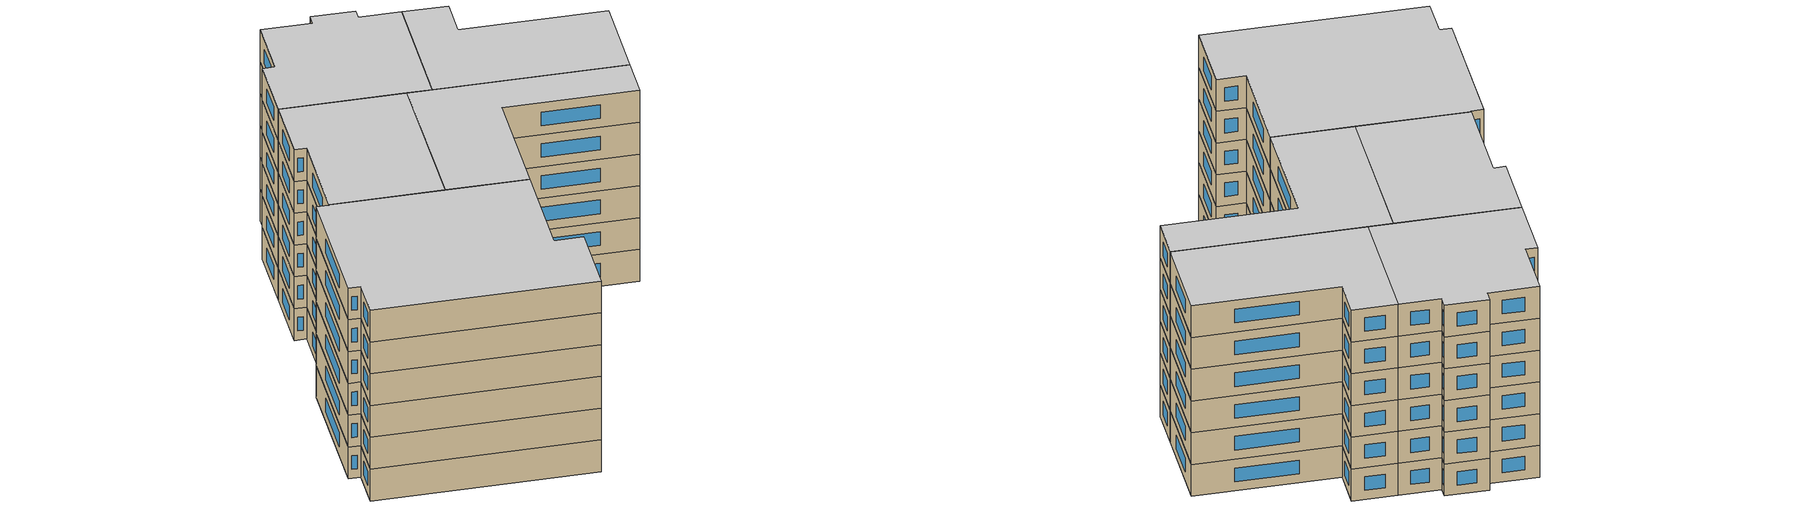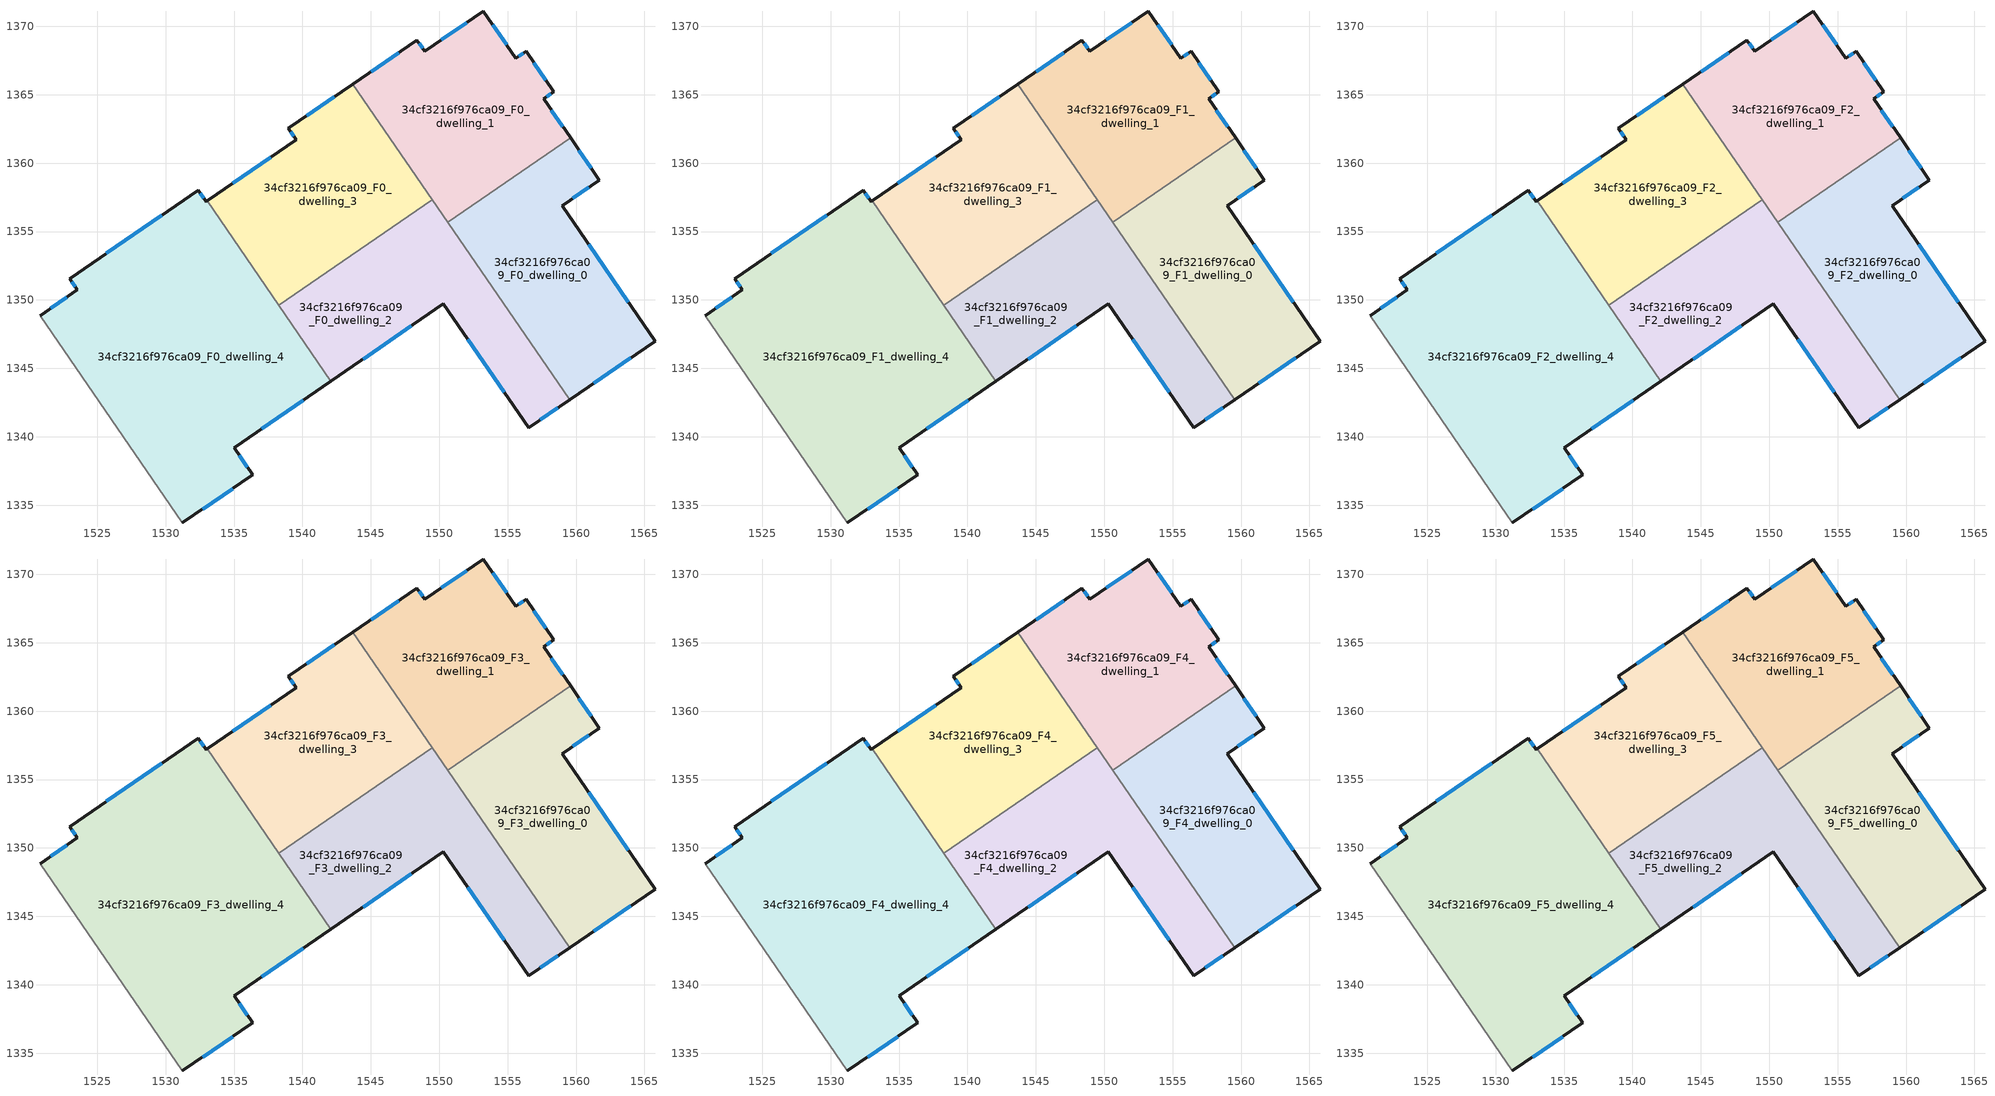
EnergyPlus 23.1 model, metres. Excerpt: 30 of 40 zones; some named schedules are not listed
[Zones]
34cf3216f976ca09_F0_dwelling_0
 floor ground (EU_floor_Construction): 1561.71,1358.76 1558.98,1356.88 1565.77,1346.99 1559.53,1342.7 1550.62,1355.67 1559.6,1361.84 z0
 wall outside (EU_wall_Construction): 1559.53,1342.7 1565.77,1346.99 1558.98,1356.88 1561.71,1358.76 1559.6,1361.84 z0:3
 wall to 34cf3216f976ca09_F0_dwelling_1 (EU_wall_Construction): 1559.6,1361.84 1550.62,1355.67 z0:3
 wall to 34cf3216f976ca09_F0_dwelling_2 (EU_wall_Construction): 1550.62,1355.67 1559.53,1342.7 z0:3
 window (EU_Window_Construction): 1561.31,1343.93 1563.99,1345.77 / 1561.11,1359.64 1560.2,1360.96 / 1559.76,1357.42 1560.93,1358.22 / 1563.83,1349.82 1560.92,1354.06 z0.86:2.14
34cf3216f976ca09_F0_dwelling_1
 floor ground (EU_floor_Construction): 1556.34,1368.17 1558.38,1365.2 1557.64,1364.69 1559.6,1361.84 1550.62,1355.67 1543.68,1365.78 1548.37,1369 1548.94,1368.18 1553.22,1371.12 1555.6,1367.66 z0
 wall outside (EU_wall_Construction): 1559.6,1361.84 1557.64,1364.69 1558.38,1365.2 1556.34,1368.17 1555.6,1367.66 1553.22,1371.12 1548.94,1368.18 1548.37,1369 1543.68,1365.78 z0:3
 wall to 34cf3216f976ca09_F0_dwelling_3 (EU_wall_Construction): 1543.68,1365.78 1549.48,1357.33 z0:3
 wall to 34cf3216f976ca09_F0_dwelling_2 (EU_wall_Construction): 1549.48,1357.33 1550.62,1355.67 z0:3
 window (EU_Window_Construction): 1556.13,1368.02 1555.81,1367.81 / 1557.8,1366.05 1556.93,1367.32 / 1557.85,1364.84 1558.17,1365.06 / 1559.04,1362.66 1558.2,1363.88 / 1547.03,1368.08 1545.02,1366.7 / 1548.78,1368.41 1548.53,1368.77 / 1552,1370.28 1550.16,1369.02 / 1554.92,1368.65 1553.9,1370.13 z0.86:2.14
34cf3216f976ca09_F0_dwelling_2
 floor ground (EU_floor_Construction): 1549.48,1357.33 1559.53,1342.7 1556.54,1340.65 1550.31,1349.71 1542.08,1344.06 1538.26,1349.62 z0
 wall outside (EU_wall_Construction): 1542.08,1344.06 1550.31,1349.71 1556.54,1340.65 1559.53,1342.7 z0:3
 wall to 34cf3216f976ca09_F0_dwelling_3 (EU_wall_Construction): 1549.48,1357.33 1538.26,1349.62 z0:3
 wall to 34cf3216f976ca09_F0_dwelling_4 (EU_wall_Construction): 1538.26,1349.62 1542.08,1344.06 z0:3
 window (EU_Window_Construction): 1544.43,1345.68 1547.96,1348.1 / 1557.39,1341.24 1558.67,1342.12 / 1552.09,1347.12 1554.76,1343.24 z0.86:2.14
34cf3216f976ca09_F0_dwelling_3
 floor ground (EU_floor_Construction): 1543.68,1365.78 1549.48,1357.33 1538.26,1349.62 1533.03,1357.25 1539.54,1361.72 1538.98,1362.55 z0
 wall outside (EU_wall_Construction): 1543.68,1365.78 1538.98,1362.55 1539.54,1361.72 1533.03,1357.25 z0:3
 wall to 34cf3216f976ca09_F0_dwelling_4 (EU_wall_Construction): 1533.03,1357.25 1538.26,1349.62 z0:3
 window (EU_Window_Construction): 1537.68,1360.45 1534.89,1358.53 / 1539.14,1362.31 1539.38,1361.96 / 1542.33,1364.85 1540.32,1363.47 z0.86:2.14
34cf3216f976ca09_F0_dwelling_4
 floor ground (EU_floor_Construction): 1533.03,1357.25 1542.08,1344.06 1535,1339.2 1536.36,1337.22 1531.23,1333.7 1520.82,1348.86 1523.56,1350.74 1522.99,1351.57 1532.39,1358.02 1532.95,1357.2 z0
 wall outside (EU_wall_Construction): 1531.23,1333.7 1536.36,1337.22 1535,1339.2 1542.08,1344.06 / 1533.03,1357.25 1532.95,1357.2 1532.39,1358.02 1522.99,1351.57 1523.56,1350.74 1520.82,1348.86 z0:3
 wall adiabatic (EU_wall_Construction): 1520.82,1348.86 1531.23,1333.7 z0:3
 window (EU_Window_Construction): 1537.02,1340.59 1540.06,1342.67 / 1535.97,1337.78 1535.39,1338.63 / 1532.7,1334.7 1534.89,1336.21 / 1522.77,1350.21 1521.6,1349.4 / 1523.15,1351.33 1523.4,1350.98 / 1529.7,1356.18 1525.68,1353.41 / 1532.79,1357.43 1532.55,1357.78 z0.86:2.14
34cf3216f976ca09_F1_dwelling_0
 floor to 34cf3216f976ca09_F0_dwelling_0 (EU_floor_Construction): 1561.71,1358.76 1558.98,1356.88 1565.77,1346.99 1559.53,1342.7 1550.62,1355.67 1559.6,1361.84 z3
 wall outside (EU_wall_Construction): 1559.53,1342.7 1565.77,1346.99 1558.98,1356.88 1561.71,1358.76 1559.6,1361.84 z3:6
 wall to 34cf3216f976ca09_F1_dwelling_1 (EU_wall_Construction): 1559.6,1361.84 1550.62,1355.67 z3:6
 wall to 34cf3216f976ca09_F1_dwelling_2 (EU_wall_Construction): 1550.62,1355.67 1559.53,1342.7 z3:6
 window (EU_Window_Construction): 1561.31,1343.93 1563.99,1345.77 / 1561.11,1359.64 1560.2,1360.96 / 1559.76,1357.42 1560.93,1358.22 / 1563.83,1349.82 1560.92,1354.06 z3.86:5.14
34cf3216f976ca09_F1_dwelling_1
 floor to 34cf3216f976ca09_F0_dwelling_1 (EU_floor_Construction): 1556.34,1368.17 1558.38,1365.2 1557.64,1364.69 1559.6,1361.84 1550.62,1355.67 1543.68,1365.78 1548.37,1369 1548.94,1368.18 1553.22,1371.12 1555.6,1367.66 z3
 wall outside (EU_wall_Construction): 1559.6,1361.84 1557.64,1364.69 1558.38,1365.2 1556.34,1368.17 1555.6,1367.66 1553.22,1371.12 1548.94,1368.18 1548.37,1369 1543.68,1365.78 z3:6
 wall to 34cf3216f976ca09_F1_dwelling_3 (EU_wall_Construction): 1543.68,1365.78 1549.48,1357.33 z3:6
 wall to 34cf3216f976ca09_F1_dwelling_2 (EU_wall_Construction): 1549.48,1357.33 1550.62,1355.67 z3:6
 window (EU_Window_Construction): 1556.13,1368.02 1555.81,1367.81 / 1557.8,1366.05 1556.93,1367.32 / 1557.85,1364.84 1558.17,1365.06 / 1559.04,1362.66 1558.2,1363.88 / 1547.03,1368.08 1545.02,1366.7 / 1548.78,1368.41 1548.53,1368.77 / 1552,1370.28 1550.16,1369.02 / 1554.92,1368.65 1553.9,1370.13 z3.86:5.14
34cf3216f976ca09_F1_dwelling_2
 floor to 34cf3216f976ca09_F0_dwelling_2 (EU_floor_Construction): 1549.48,1357.33 1559.53,1342.7 1556.54,1340.65 1550.31,1349.71 1542.08,1344.06 1538.26,1349.62 z3
 wall outside (EU_wall_Construction): 1542.08,1344.06 1550.31,1349.71 1556.54,1340.65 1559.53,1342.7 z3:6
 wall to 34cf3216f976ca09_F1_dwelling_3 (EU_wall_Construction): 1549.48,1357.33 1538.26,1349.62 z3:6
 wall to 34cf3216f976ca09_F1_dwelling_4 (EU_wall_Construction): 1538.26,1349.62 1542.08,1344.06 z3:6
 window (EU_Window_Construction): 1544.43,1345.68 1547.96,1348.1 / 1557.39,1341.24 1558.67,1342.12 / 1552.09,1347.12 1554.76,1343.24 z3.86:5.14
34cf3216f976ca09_F1_dwelling_3
 floor to 34cf3216f976ca09_F0_dwelling_3 (EU_floor_Construction): 1543.68,1365.78 1549.48,1357.33 1538.26,1349.62 1533.03,1357.25 1539.54,1361.72 1538.98,1362.55 z3
 wall outside (EU_wall_Construction): 1543.68,1365.78 1538.98,1362.55 1539.54,1361.72 1533.03,1357.25 z3:6
 wall to 34cf3216f976ca09_F1_dwelling_4 (EU_wall_Construction): 1533.03,1357.25 1538.26,1349.62 z3:6
 window (EU_Window_Construction): 1537.68,1360.45 1534.89,1358.53 / 1539.14,1362.31 1539.38,1361.96 / 1542.33,1364.85 1540.32,1363.47 z3.86:5.14
34cf3216f976ca09_F1_dwelling_4
 floor to 34cf3216f976ca09_F0_dwelling_4 (EU_floor_Construction): 1533.03,1357.25 1542.08,1344.06 1535,1339.2 1536.36,1337.22 1531.23,1333.7 1520.82,1348.86 1523.56,1350.74 1522.99,1351.57 1532.39,1358.02 1532.95,1357.2 z3
 wall outside (EU_wall_Construction): 1531.23,1333.7 1536.36,1337.22 1535,1339.2 1542.08,1344.06 / 1533.03,1357.25 1532.95,1357.2 1532.39,1358.02 1522.99,1351.57 1523.56,1350.74 1520.82,1348.86 z3:6
 wall adiabatic (EU_wall_Construction): 1520.82,1348.86 1531.23,1333.7 z3:6
 window (EU_Window_Construction): 1537.02,1340.59 1540.06,1342.67 / 1535.97,1337.78 1535.39,1338.63 / 1532.7,1334.7 1534.89,1336.21 / 1522.77,1350.21 1521.6,1349.4 / 1523.15,1351.33 1523.4,1350.98 / 1529.7,1356.18 1525.68,1353.41 / 1532.79,1357.43 1532.55,1357.78 z3.86:5.14
34cf3216f976ca09_F2_dwelling_0
 floor to 34cf3216f976ca09_F1_dwelling_0 (EU_floor_Construction): 1561.71,1358.76 1558.98,1356.88 1565.77,1346.99 1559.53,1342.7 1550.62,1355.67 1559.6,1361.84 z6
 wall outside (EU_wall_Construction): 1559.53,1342.7 1565.77,1346.99 1558.98,1356.88 1561.71,1358.76 1559.6,1361.84 z6:9
 wall to 34cf3216f976ca09_F2_dwelling_1 (EU_wall_Construction): 1559.6,1361.84 1550.62,1355.67 z6:9
 wall to 34cf3216f976ca09_F2_dwelling_2 (EU_wall_Construction): 1550.62,1355.67 1559.53,1342.7 z6:9
 window (EU_Window_Construction): 1561.31,1343.93 1563.99,1345.77 / 1561.11,1359.64 1560.2,1360.96 / 1559.76,1357.42 1560.93,1358.22 / 1563.83,1349.82 1560.92,1354.06 z6.86:8.14
34cf3216f976ca09_F2_dwelling_1
 floor to 34cf3216f976ca09_F1_dwelling_1 (EU_floor_Construction): 1556.34,1368.17 1558.38,1365.2 1557.64,1364.69 1559.6,1361.84 1550.62,1355.67 1543.68,1365.78 1548.37,1369 1548.94,1368.18 1553.22,1371.12 1555.6,1367.66 z6
 wall outside (EU_wall_Construction): 1559.6,1361.84 1557.64,1364.69 1558.38,1365.2 1556.34,1368.17 1555.6,1367.66 1553.22,1371.12 1548.94,1368.18 1548.37,1369 1543.68,1365.78 z6:9
 wall to 34cf3216f976ca09_F2_dwelling_3 (EU_wall_Construction): 1543.68,1365.78 1549.48,1357.33 z6:9
 wall to 34cf3216f976ca09_F2_dwelling_2 (EU_wall_Construction): 1549.48,1357.33 1550.62,1355.67 z6:9
 window (EU_Window_Construction): 1556.13,1368.02 1555.81,1367.81 / 1557.8,1366.05 1556.93,1367.32 / 1557.85,1364.84 1558.17,1365.06 / 1559.04,1362.66 1558.2,1363.88 / 1547.03,1368.08 1545.02,1366.7 / 1548.78,1368.41 1548.53,1368.77 / 1552,1370.28 1550.16,1369.02 / 1554.92,1368.65 1553.9,1370.13 z6.86:8.14
34cf3216f976ca09_F2_dwelling_2
 floor to 34cf3216f976ca09_F1_dwelling_2 (EU_floor_Construction): 1549.48,1357.33 1559.53,1342.7 1556.54,1340.65 1550.31,1349.71 1542.08,1344.06 1538.26,1349.62 z6
 wall outside (EU_wall_Construction): 1542.08,1344.06 1550.31,1349.71 1556.54,1340.65 1559.53,1342.7 z6:9
 wall to 34cf3216f976ca09_F2_dwelling_3 (EU_wall_Construction): 1549.48,1357.33 1538.26,1349.62 z6:9
 wall to 34cf3216f976ca09_F2_dwelling_4 (EU_wall_Construction): 1538.26,1349.62 1542.08,1344.06 z6:9
 window (EU_Window_Construction): 1544.43,1345.68 1547.96,1348.1 / 1557.39,1341.24 1558.67,1342.12 / 1552.09,1347.12 1554.76,1343.24 z6.86:8.14
34cf3216f976ca09_F2_dwelling_3
 floor to 34cf3216f976ca09_F1_dwelling_3 (EU_floor_Construction): 1543.68,1365.78 1549.48,1357.33 1538.26,1349.62 1533.03,1357.25 1539.54,1361.72 1538.98,1362.55 z6
 wall outside (EU_wall_Construction): 1543.68,1365.78 1538.98,1362.55 1539.54,1361.72 1533.03,1357.25 z6:9
 wall to 34cf3216f976ca09_F2_dwelling_4 (EU_wall_Construction): 1533.03,1357.25 1538.26,1349.62 z6:9
 window (EU_Window_Construction): 1537.68,1360.45 1534.89,1358.53 / 1539.14,1362.31 1539.38,1361.96 / 1542.33,1364.85 1540.32,1363.47 z6.86:8.14
34cf3216f976ca09_F2_dwelling_4
 floor to 34cf3216f976ca09_F1_dwelling_4 (EU_floor_Construction): 1533.03,1357.25 1542.08,1344.06 1535,1339.2 1536.36,1337.22 1531.23,1333.7 1520.82,1348.86 1523.56,1350.74 1522.99,1351.57 1532.39,1358.02 1532.95,1357.2 z6
 wall outside (EU_wall_Construction): 1531.23,1333.7 1536.36,1337.22 1535,1339.2 1542.08,1344.06 / 1533.03,1357.25 1532.95,1357.2 1532.39,1358.02 1522.99,1351.57 1523.56,1350.74 1520.82,1348.86 z6:9
 wall adiabatic (EU_wall_Construction): 1520.82,1348.86 1531.23,1333.7 z6:9
 window (EU_Window_Construction): 1537.02,1340.59 1540.06,1342.67 / 1535.97,1337.78 1535.39,1338.63 / 1532.7,1334.7 1534.89,1336.21 / 1522.77,1350.21 1521.6,1349.4 / 1523.15,1351.33 1523.4,1350.98 / 1529.7,1356.18 1525.68,1353.41 / 1532.79,1357.43 1532.55,1357.78 z6.86:8.14
34cf3216f976ca09_F3_dwelling_0
 floor to 34cf3216f976ca09_F2_dwelling_0 (EU_floor_Construction): 1561.71,1358.76 1558.98,1356.88 1565.77,1346.99 1559.53,1342.7 1550.62,1355.67 1559.6,1361.84 z9
 wall outside (EU_wall_Construction): 1559.53,1342.7 1565.77,1346.99 1558.98,1356.88 1561.71,1358.76 1559.6,1361.84 z9:12
 wall to 34cf3216f976ca09_F3_dwelling_1 (EU_wall_Construction): 1559.6,1361.84 1550.62,1355.67 z9:12
 wall to 34cf3216f976ca09_F3_dwelling_2 (EU_wall_Construction): 1550.62,1355.67 1559.53,1342.7 z9:12
 window (EU_Window_Construction): 1561.31,1343.93 1563.99,1345.77 / 1561.11,1359.64 1560.2,1360.96 / 1559.76,1357.42 1560.93,1358.22 / 1563.83,1349.82 1560.92,1354.06 z9.86:11.14
34cf3216f976ca09_F3_dwelling_1
 floor to 34cf3216f976ca09_F2_dwelling_1 (EU_floor_Construction): 1556.34,1368.17 1558.38,1365.2 1557.64,1364.69 1559.6,1361.84 1550.62,1355.67 1543.68,1365.78 1548.37,1369 1548.94,1368.18 1553.22,1371.12 1555.6,1367.66 z9
 wall outside (EU_wall_Construction): 1559.6,1361.84 1557.64,1364.69 1558.38,1365.2 1556.34,1368.17 1555.6,1367.66 1553.22,1371.12 1548.94,1368.18 1548.37,1369 1543.68,1365.78 z9:12
 wall to 34cf3216f976ca09_F3_dwelling_3 (EU_wall_Construction): 1543.68,1365.78 1549.48,1357.33 z9:12
 wall to 34cf3216f976ca09_F3_dwelling_2 (EU_wall_Construction): 1549.48,1357.33 1550.62,1355.67 z9:12
 window (EU_Window_Construction): 1556.13,1368.02 1555.81,1367.81 / 1557.8,1366.05 1556.93,1367.32 / 1557.85,1364.84 1558.17,1365.06 / 1559.04,1362.66 1558.2,1363.88 / 1547.03,1368.08 1545.02,1366.7 / 1548.78,1368.41 1548.53,1368.77 / 1552,1370.28 1550.16,1369.02 / 1554.92,1368.65 1553.9,1370.13 z9.86:11.14
34cf3216f976ca09_F3_dwelling_2
 floor to 34cf3216f976ca09_F2_dwelling_2 (EU_floor_Construction): 1549.48,1357.33 1559.53,1342.7 1556.54,1340.65 1550.31,1349.71 1542.08,1344.06 1538.26,1349.62 z9
 wall outside (EU_wall_Construction): 1542.08,1344.06 1550.31,1349.71 1556.54,1340.65 1559.53,1342.7 z9:12
 wall to 34cf3216f976ca09_F3_dwelling_3 (EU_wall_Construction): 1549.48,1357.33 1538.26,1349.62 z9:12
 wall to 34cf3216f976ca09_F3_dwelling_4 (EU_wall_Construction): 1538.26,1349.62 1542.08,1344.06 z9:12
 window (EU_Window_Construction): 1544.43,1345.68 1547.96,1348.1 / 1557.39,1341.24 1558.67,1342.12 / 1552.09,1347.12 1554.76,1343.24 z9.86:11.14
34cf3216f976ca09_F3_dwelling_3
 floor to 34cf3216f976ca09_F2_dwelling_3 (EU_floor_Construction): 1543.68,1365.78 1549.48,1357.33 1538.26,1349.62 1533.03,1357.25 1539.54,1361.72 1538.98,1362.55 z9
 wall outside (EU_wall_Construction): 1543.68,1365.78 1538.98,1362.55 1539.54,1361.72 1533.03,1357.25 z9:12
 wall to 34cf3216f976ca09_F3_dwelling_4 (EU_wall_Construction): 1533.03,1357.25 1538.26,1349.62 z9:12
 window (EU_Window_Construction): 1537.68,1360.45 1534.89,1358.53 / 1539.14,1362.31 1539.38,1361.96 / 1542.33,1364.85 1540.32,1363.47 z9.86:11.14
34cf3216f976ca09_F3_dwelling_4
 floor to 34cf3216f976ca09_F2_dwelling_4 (EU_floor_Construction): 1533.03,1357.25 1542.08,1344.06 1535,1339.2 1536.36,1337.22 1531.23,1333.7 1520.82,1348.86 1523.56,1350.74 1522.99,1351.57 1532.39,1358.02 1532.95,1357.2 z9
 wall outside (EU_wall_Construction): 1531.23,1333.7 1536.36,1337.22 1535,1339.2 1542.08,1344.06 / 1533.03,1357.25 1532.95,1357.2 1532.39,1358.02 1522.99,1351.57 1523.56,1350.74 1520.82,1348.86 z9:12
 wall adiabatic (EU_wall_Construction): 1520.82,1348.86 1531.23,1333.7 z9:12
 window (EU_Window_Construction): 1537.02,1340.59 1540.06,1342.67 / 1535.97,1337.78 1535.39,1338.63 / 1532.7,1334.7 1534.89,1336.21 / 1522.77,1350.21 1521.6,1349.4 / 1523.15,1351.33 1523.4,1350.98 / 1529.7,1356.18 1525.68,1353.41 / 1532.79,1357.43 1532.55,1357.78 z9.86:11.14
34cf3216f976ca09_F4_dwelling_0
 floor to 34cf3216f976ca09_F3_dwelling_0 (EU_floor_Construction): 1561.71,1358.76 1558.98,1356.88 1565.77,1346.99 1559.53,1342.7 1550.62,1355.67 1559.6,1361.84 z12
 wall outside (EU_wall_Construction): 1559.53,1342.7 1565.77,1346.99 1558.98,1356.88 1561.71,1358.76 1559.6,1361.84 z12:15
 wall to 34cf3216f976ca09_F4_dwelling_1 (EU_wall_Construction): 1559.6,1361.84 1550.62,1355.67 z12:15
 wall to 34cf3216f976ca09_F4_dwelling_2 (EU_wall_Construction): 1550.62,1355.67 1559.53,1342.7 z12:15
 window (EU_Window_Construction): 1561.31,1343.93 1563.99,1345.77 / 1561.11,1359.64 1560.2,1360.96 / 1559.76,1357.42 1560.93,1358.22 / 1563.83,1349.82 1560.92,1354.06 z12.86:14.14
34cf3216f976ca09_F4_dwelling_1
 floor to 34cf3216f976ca09_F3_dwelling_1 (EU_floor_Construction): 1556.34,1368.17 1558.38,1365.2 1557.64,1364.69 1559.6,1361.84 1550.62,1355.67 1543.68,1365.78 1548.37,1369 1548.94,1368.18 1553.22,1371.12 1555.6,1367.66 z12
 wall outside (EU_wall_Construction): 1559.6,1361.84 1557.64,1364.69 1558.38,1365.2 1556.34,1368.17 1555.6,1367.66 1553.22,1371.12 1548.94,1368.18 1548.37,1369 1543.68,1365.78 z12:15
 wall to 34cf3216f976ca09_F4_dwelling_3 (EU_wall_Construction): 1543.68,1365.78 1549.48,1357.33 z12:15
 wall to 34cf3216f976ca09_F4_dwelling_2 (EU_wall_Construction): 1549.48,1357.33 1550.62,1355.67 z12:15
 window (EU_Window_Construction): 1556.13,1368.02 1555.81,1367.81 / 1557.8,1366.05 1556.93,1367.32 / 1557.85,1364.84 1558.17,1365.06 / 1559.04,1362.66 1558.2,1363.88 / 1547.03,1368.08 1545.02,1366.7 / 1548.78,1368.41 1548.53,1368.77 / 1552,1370.28 1550.16,1369.02 / 1554.92,1368.65 1553.9,1370.13 z12.86:14.14
34cf3216f976ca09_F4_dwelling_2
 floor to 34cf3216f976ca09_F3_dwelling_2 (EU_floor_Construction): 1549.48,1357.33 1559.53,1342.7 1556.54,1340.65 1550.31,1349.71 1542.08,1344.06 1538.26,1349.62 z12
 wall outside (EU_wall_Construction): 1542.08,1344.06 1550.31,1349.71 1556.54,1340.65 1559.53,1342.7 z12:15
 wall to 34cf3216f976ca09_F4_dwelling_3 (EU_wall_Construction): 1549.48,1357.33 1538.26,1349.62 z12:15
 wall to 34cf3216f976ca09_F4_dwelling_4 (EU_wall_Construction): 1538.26,1349.62 1542.08,1344.06 z12:15
 window (EU_Window_Construction): 1544.43,1345.68 1547.96,1348.1 / 1557.39,1341.24 1558.67,1342.12 / 1552.09,1347.12 1554.76,1343.24 z12.86:14.14
34cf3216f976ca09_F4_dwelling_3
 floor to 34cf3216f976ca09_F3_dwelling_3 (EU_floor_Construction): 1543.68,1365.78 1549.48,1357.33 1538.26,1349.62 1533.03,1357.25 1539.54,1361.72 1538.98,1362.55 z12
 wall outside (EU_wall_Construction): 1543.68,1365.78 1538.98,1362.55 1539.54,1361.72 1533.03,1357.25 z12:15
 wall to 34cf3216f976ca09_F4_dwelling_4 (EU_wall_Construction): 1533.03,1357.25 1538.26,1349.62 z12:15
 window (EU_Window_Construction): 1537.68,1360.45 1534.89,1358.53 / 1539.14,1362.31 1539.38,1361.96 / 1542.33,1364.85 1540.32,1363.47 z12.86:14.14
34cf3216f976ca09_F4_dwelling_4
 floor to 34cf3216f976ca09_F3_dwelling_4 (EU_floor_Construction): 1533.03,1357.25 1542.08,1344.06 1535,1339.2 1536.36,1337.22 1531.23,1333.7 1520.82,1348.86 1523.56,1350.74 1522.99,1351.57 1532.39,1358.02 1532.95,1357.2 z12
 wall outside (EU_wall_Construction): 1531.23,1333.7 1536.36,1337.22 1535,1339.2 1542.08,1344.06 / 1533.03,1357.25 1532.95,1357.2 1532.39,1358.02 1522.99,1351.57 1523.56,1350.74 1520.82,1348.86 z12:15
 wall adiabatic (EU_wall_Construction): 1520.82,1348.86 1531.23,1333.7 z12:15
 window (EU_Window_Construction): 1537.02,1340.59 1540.06,1342.67 / 1535.97,1337.78 1535.39,1338.63 / 1532.7,1334.7 1534.89,1336.21 / 1522.77,1350.21 1521.6,1349.4 / 1523.15,1351.33 1523.4,1350.98 / 1529.7,1356.18 1525.68,1353.41 / 1532.79,1357.43 1532.55,1357.78 z12.86:14.14
34cf3216f976ca09_F5_dwelling_0
 floor to 34cf3216f976ca09_F4_dwelling_0 (EU_floor_Construction): 1561.71,1358.76 1558.98,1356.88 1565.77,1346.99 1559.53,1342.7 1550.62,1355.67 1559.6,1361.84 z15
 wall outside (EU_wall_Construction): 1559.53,1342.7 1565.77,1346.99 1558.98,1356.88 1561.71,1358.76 1559.6,1361.84 z15:18
 wall to 34cf3216f976ca09_F5_dwelling_1 (EU_wall_Construction): 1559.6,1361.84 1550.62,1355.67 z15:18
 wall to 34cf3216f976ca09_F5_dwelling_2 (EU_wall_Construction): 1550.62,1355.67 1559.53,1342.7 z15:18
 window (EU_Window_Construction): 1561.31,1343.93 1563.99,1345.77 / 1561.11,1359.64 1560.2,1360.96 / 1559.76,1357.42 1560.93,1358.22 / 1563.83,1349.82 1560.92,1354.06 z15.86:17.14
 ceiling to 34cf3216f976ca09_F6_dwelling_0 (EU_floor_Construction): 1565.77,1346.99 1558.98,1356.88 1561.71,1358.76 1559.6,1361.84 1550.62,1355.67 1559.53,1342.7 z18
34cf3216f976ca09_F5_dwelling_1
 floor to 34cf3216f976ca09_F4_dwelling_1 (EU_floor_Construction): 1556.34,1368.17 1558.38,1365.2 1557.64,1364.69 1559.6,1361.84 1550.62,1355.67 1543.68,1365.78 1548.37,1369 1548.94,1368.18 1553.22,1371.12 1555.6,1367.66 z15
 wall outside (EU_wall_Construction): 1559.6,1361.84 1557.64,1364.69 1558.38,1365.2 1556.34,1368.17 1555.6,1367.66 1553.22,1371.12 1548.94,1368.18 1548.37,1369 1543.68,1365.78 z15:18
 wall to 34cf3216f976ca09_F5_dwelling_3 (EU_wall_Construction): 1543.68,1365.78 1549.48,1357.33 z15:18
 wall to 34cf3216f976ca09_F5_dwelling_2 (EU_wall_Construction): 1549.48,1357.33 1550.62,1355.67 z15:18
 window (EU_Window_Construction): 1556.13,1368.02 1555.81,1367.81 / 1557.8,1366.05 1556.93,1367.32 / 1557.85,1364.84 1558.17,1365.06 / 1559.04,1362.66 1558.2,1363.88 / 1547.03,1368.08 1545.02,1366.7 / 1548.78,1368.41 1548.53,1368.77 / 1552,1370.28 1550.16,1369.02 / 1554.92,1368.65 1553.9,1370.13 z15.86:17.14
 ceiling to 34cf3216f976ca09_F6_dwelling_1 (EU_floor_Construction): 1559.6,1361.84 1557.64,1364.69 1558.38,1365.2 1556.34,1368.17 1555.6,1367.66 1553.22,1371.12 1548.94,1368.18 1548.37,1369 1543.68,1365.78 1550.62,1355.67 z18
34cf3216f976ca09_F5_dwelling_2
 floor to 34cf3216f976ca09_F4_dwelling_2 (EU_floor_Construction): 1549.48,1357.33 1559.53,1342.7 1556.54,1340.65 1550.31,1349.71 1542.08,1344.06 1538.26,1349.62 z15
 wall outside (EU_wall_Construction): 1542.08,1344.06 1550.31,1349.71 1556.54,1340.65 1559.53,1342.7 z15:18
 wall to 34cf3216f976ca09_F5_dwelling_3 (EU_wall_Construction): 1549.48,1357.33 1538.26,1349.62 z15:18
 wall to 34cf3216f976ca09_F5_dwelling_4 (EU_wall_Construction): 1538.26,1349.62 1542.08,1344.06 z15:18
 window (EU_Window_Construction): 1544.43,1345.68 1547.96,1348.1 / 1557.39,1341.24 1558.67,1342.12 / 1552.09,1347.12 1554.76,1343.24 z15.86:17.14
 ceiling to 34cf3216f976ca09_F6_dwelling_2 (EU_floor_Construction): 1559.53,1342.7 1549.48,1357.33 1538.26,1349.62 1542.08,1344.06 1550.31,1349.71 1556.54,1340.65 z18
34cf3216f976ca09_F5_dwelling_3
 floor to 34cf3216f976ca09_F4_dwelling_3 (EU_floor_Construction): 1543.68,1365.78 1549.48,1357.33 1538.26,1349.62 1533.03,1357.25 1539.54,1361.72 1538.98,1362.55 z15
 wall outside (EU_wall_Construction): 1543.68,1365.78 1538.98,1362.55 1539.54,1361.72 1533.03,1357.25 z15:18
 wall to 34cf3216f976ca09_F5_dwelling_4 (EU_wall_Construction): 1533.03,1357.25 1538.26,1349.62 z15:18
 window (EU_Window_Construction): 1537.68,1360.45 1534.89,1358.53 / 1539.14,1362.31 1539.38,1361.96 / 1542.33,1364.85 1540.32,1363.47 z15.86:17.14
 ceiling to 34cf3216f976ca09_F6_dwelling_3 (EU_floor_Construction): 1549.48,1357.33 1543.68,1365.78 1538.98,1362.55 1539.54,1361.72 1533.03,1357.25 1538.26,1349.62 z18
34cf3216f976ca09_F5_dwelling_4
 floor to 34cf3216f976ca09_F4_dwelling_4 (EU_floor_Construction): 1533.03,1357.25 1542.08,1344.06 1535,1339.2 1536.36,1337.22 1531.23,1333.7 1520.82,1348.86 1523.56,1350.74 1522.99,1351.57 1532.39,1358.02 1532.95,1357.2 z15
 wall outside (EU_wall_Construction): 1531.23,1333.7 1536.36,1337.22 1535,1339.2 1542.08,1344.06 / 1533.03,1357.25 1532.95,1357.2 1532.39,1358.02 1522.99,1351.57 1523.56,1350.74 1520.82,1348.86 z15:18
 wall adiabatic (EU_wall_Construction): 1520.82,1348.86 1531.23,1333.7 z15:18
 window (EU_Window_Construction): 1537.02,1340.59 1540.06,1342.67 / 1535.97,1337.78 1535.39,1338.63 / 1532.7,1334.7 1534.89,1336.21 / 1522.77,1350.21 1521.6,1349.4 / 1523.15,1351.33 1523.4,1350.98 / 1529.7,1356.18 1525.68,1353.41 / 1532.79,1357.43 1532.55,1357.78 z15.86:17.14
 ceiling to 34cf3216f976ca09_F6_dwelling_4 (EU_floor_Construction): 1536.36,1337.22 1535,1339.2 1542.08,1344.06 1533.03,1357.25 1532.95,1357.2 1532.39,1358.02 1522.99,1351.57 1523.56,1350.74 1520.82,1348.86 1531.23,1333.7 z18
[Building]
EU S2 Campaign: North Axis=0; Terrain=City; Solar Distribution=FullExterior
[Site:Location]
Helsinki-Vantaa.AP: Latitude=60.317; Longitude=24.963; Time Zone=2; Elevation=54.6
[SizingPeriod:WeatherFileDays]
AnnualSizingPeriod: Begin Month=1; Begin Day of Month=1; End Month=12; End Day of Month=31; Day of Week for Start Day=Monday; Use Weather File Daylight Saving Period=No; Use Weather File Rain and Snow Indicators=No
[MATERIAL]
EU_InternalMass_Material: Roughness=MediumRough; Thickness=0.1; Conductivity=1; Density=1800; Specific Heat=900; Thermal Absorptance=0.9; Solar Absorptance=0.7; Visible Absorptance=0.7
[MATERIAL:NOMASS] Roughness=MediumRough; Thermal Absorptance=0.9; Solar Absorptance=0.7; Visible Absorptance=0.7
Name | Thermal Resistance
EU_wall_NoMass | 2.6932
EU_floor_NoMass | 2.22482
[WINDOWMATERIAL:SIMPLEGLAZINGSYSTEM]
EU_Window_SimpleGlazing: UFactor=2.14966; Solar Heat Gain Coefficient=0.7; Visible Transmittance=0.7
[CONSTRUCTION]
EU_wall_Construction: EU_wall_NoMass
EU_floor_Construction: EU_floor_NoMass
EU_Window_Construction: EU_Window_SimpleGlazing
EU_InternalMass_Construction: EU_InternalMass_Material
[ZONE] Type=1; Multiplier=1; Ceiling Height=autocalculate; Floor Area=autocalculate; Part of Total Floor Area=Yes
Name | Volume
34cf3216f976ca09_F0_dwelling_0; 34cf3216f976ca09_F1_dwelling_0; 34cf3216f976ca09_F2_dwelling_0; 34cf3216f976ca09_F3_dwelling_0; 34cf3216f976ca09_F4_dwelling_0; 34cf3216f976ca09_F5_dwelling_0 | 394.859
34cf3216f976ca09_F0_dwelling_1; 34cf3216f976ca09_F1_dwelling_1; 34cf3216f976ca09_F2_dwelling_1; 34cf3216f976ca09_F3_dwelling_1; 34cf3216f976ca09_F4_dwelling_1; 34cf3216f976ca09_F5_dwelling_1 | 394.824
34cf3216f976ca09_F0_dwelling_2; 34cf3216f976ca09_F1_dwelling_2; 34cf3216f976ca09_F2_dwelling_2; 34cf3216f976ca09_F3_dwelling_2; 34cf3216f976ca09_F4_dwelling_2; 34cf3216f976ca09_F5_dwelling_2 | 394.831
34cf3216f976ca09_F0_dwelling_3; 34cf3216f976ca09_F1_dwelling_3; 34cf3216f976ca09_F2_dwelling_3; 34cf3216f976ca09_F3_dwelling_3; 34cf3216f976ca09_F4_dwelling_3; 34cf3216f976ca09_F5_dwelling_3 | 394.832
34cf3216f976ca09_F0_dwelling_4; 34cf3216f976ca09_F1_dwelling_4; 34cf3216f976ca09_F2_dwelling_4; 34cf3216f976ca09_F3_dwelling_4; 34cf3216f976ca09_F4_dwelling_4; 34cf3216f976ca09_F5_dwelling_4 | 789.717
[INTERNALMASS] Construction=EU_InternalMass_Construction
Name | Zone or ZoneList | Surface Area
34cf3216f976ca09_F0_dwelling_0_EU_InternalMass | 34cf3216f976ca09_F0_dwelling_0 | 131.619
34cf3216f976ca09_F0_dwelling_1_EU_InternalMass | 34cf3216f976ca09_F0_dwelling_1 | 131.608
34cf3216f976ca09_F0_dwelling_2_EU_InternalMass | 34cf3216f976ca09_F0_dwelling_2 | 131.61
34cf3216f976ca09_F0_dwelling_3_EU_InternalMass | 34cf3216f976ca09_F0_dwelling_3 | 131.611
34cf3216f976ca09_F0_dwelling_4_EU_InternalMass | 34cf3216f976ca09_F0_dwelling_4 | 263.24
34cf3216f976ca09_F1_dwelling_0_EU_InternalMass | 34cf3216f976ca09_F1_dwelling_0 | 131.619
34cf3216f976ca09_F1_dwelling_1_EU_InternalMass | 34cf3216f976ca09_F1_dwelling_1 | 131.608
34cf3216f976ca09_F1_dwelling_2_EU_InternalMass | 34cf3216f976ca09_F1_dwelling_2 | 131.61
34cf3216f976ca09_F1_dwelling_3_EU_InternalMass | 34cf3216f976ca09_F1_dwelling_3 | 131.611
34cf3216f976ca09_F1_dwelling_4_EU_InternalMass | 34cf3216f976ca09_F1_dwelling_4 | 263.24
34cf3216f976ca09_F2_dwelling_0_EU_InternalMass | 34cf3216f976ca09_F2_dwelling_0 | 131.619
34cf3216f976ca09_F2_dwelling_1_EU_InternalMass | 34cf3216f976ca09_F2_dwelling_1 | 131.608
34cf3216f976ca09_F2_dwelling_2_EU_InternalMass | 34cf3216f976ca09_F2_dwelling_2 | 131.61
34cf3216f976ca09_F2_dwelling_3_EU_InternalMass | 34cf3216f976ca09_F2_dwelling_3 | 131.611
34cf3216f976ca09_F2_dwelling_4_EU_InternalMass | 34cf3216f976ca09_F2_dwelling_4 | 263.24
34cf3216f976ca09_F3_dwelling_0_EU_InternalMass | 34cf3216f976ca09_F3_dwelling_0 | 131.619
34cf3216f976ca09_F3_dwelling_1_EU_InternalMass | 34cf3216f976ca09_F3_dwelling_1 | 131.608
34cf3216f976ca09_F3_dwelling_2_EU_InternalMass | 34cf3216f976ca09_F3_dwelling_2 | 131.61
34cf3216f976ca09_F3_dwelling_3_EU_InternalMass | 34cf3216f976ca09_F3_dwelling_3 | 131.611
34cf3216f976ca09_F3_dwelling_4_EU_InternalMass | 34cf3216f976ca09_F3_dwelling_4 | 263.24
34cf3216f976ca09_F4_dwelling_0_EU_InternalMass | 34cf3216f976ca09_F4_dwelling_0 | 131.619
34cf3216f976ca09_F4_dwelling_1_EU_InternalMass | 34cf3216f976ca09_F4_dwelling_1 | 131.608
34cf3216f976ca09_F4_dwelling_2_EU_InternalMass | 34cf3216f976ca09_F4_dwelling_2 | 131.61
34cf3216f976ca09_F4_dwelling_3_EU_InternalMass | 34cf3216f976ca09_F4_dwelling_3 | 131.611
34cf3216f976ca09_F4_dwelling_4_EU_InternalMass | 34cf3216f976ca09_F4_dwelling_4 | 263.24
34cf3216f976ca09_F5_dwelling_0_EU_InternalMass | 34cf3216f976ca09_F5_dwelling_0 | 131.619
34cf3216f976ca09_F5_dwelling_1_EU_InternalMass | 34cf3216f976ca09_F5_dwelling_1 | 131.608
34cf3216f976ca09_F5_dwelling_2_EU_InternalMass | 34cf3216f976ca09_F5_dwelling_2 | 131.61
34cf3216f976ca09_F5_dwelling_3_EU_InternalMass | 34cf3216f976ca09_F5_dwelling_3 | 131.611
34cf3216f976ca09_F5_dwelling_4_EU_InternalMass | 34cf3216f976ca09_F5_dwelling_4 | 263.24
[OTHEREQUIPMENT] Fuel Type=Electricity; Design Level Calculation Method=Watts/Area; Power per Zone Floor Area=1; Fraction Latent=0; Fraction Radiant=0; Fraction Lost=0; Carbon Dioxide Generation Rate=0; EndUse Subcategory=EU_Step8_InternalGains
Name | Zone or ZoneList or Space or SpaceList | Schedule
EU_Step8_InternalGain_34cf3216f976ca09_F0_dwelling_0_f000 | 34cf3216f976ca09_F0_dwelling_0 | EU_Step8_GainSchedule_34cf3216f976ca09_F0_dwelling_0_f000
EU_Step8_InternalGain_34cf3216f976ca09_F0_dwelling_1_f000 | 34cf3216f976ca09_F0_dwelling_1 | EU_Step8_GainSchedule_34cf3216f976ca09_F0_dwelling_1_f000
EU_Step8_InternalGain_34cf3216f976ca09_F0_dwelling_2_f000 | 34cf3216f976ca09_F0_dwelling_2 | EU_Step8_GainSchedule_34cf3216f976ca09_F0_dwelling_2_f000
EU_Step8_InternalGain_34cf3216f976ca09_F0_dwelling_3_f000 | 34cf3216f976ca09_F0_dwelling_3 | EU_Step8_GainSchedule_34cf3216f976ca09_F0_dwelling_3_f000
EU_Step8_InternalGain_34cf3216f976ca09_F0_dwelling_4_f000 | 34cf3216f976ca09_F0_dwelling_4 | EU_Step8_GainSchedule_34cf3216f976ca09_F0_dwelling_4_f000
EU_Step8_InternalGain_34cf3216f976ca09_F1_dwelling_0_f000 | 34cf3216f976ca09_F1_dwelling_0 | EU_Step8_GainSchedule_34cf3216f976ca09_F1_dwelling_0_f000
EU_Step8_InternalGain_34cf3216f976ca09_F1_dwelling_1_f000 | 34cf3216f976ca09_F1_dwelling_1 | EU_Step8_GainSchedule_34cf3216f976ca09_F1_dwelling_1_f000
EU_Step8_InternalGain_34cf3216f976ca09_F1_dwelling_2_f000 | 34cf3216f976ca09_F1_dwelling_2 | EU_Step8_GainSchedule_34cf3216f976ca09_F1_dwelling_2_f000
EU_Step8_InternalGain_34cf3216f976ca09_F1_dwelling_3_f000 | 34cf3216f976ca09_F1_dwelling_3 | EU_Step8_GainSchedule_34cf3216f976ca09_F1_dwelling_3_f000
EU_Step8_InternalGain_34cf3216f976ca09_F1_dwelling_4_f000 | 34cf3216f976ca09_F1_dwelling_4 | EU_Step8_GainSchedule_34cf3216f976ca09_F1_dwelling_4_f000
EU_Step8_InternalGain_34cf3216f976ca09_F2_dwelling_0_f000 | 34cf3216f976ca09_F2_dwelling_0 | EU_Step8_GainSchedule_34cf3216f976ca09_F2_dwelling_0_f000
EU_Step8_InternalGain_34cf3216f976ca09_F2_dwelling_1_f000 | 34cf3216f976ca09_F2_dwelling_1 | EU_Step8_GainSchedule_34cf3216f976ca09_F2_dwelling_1_f000
EU_Step8_InternalGain_34cf3216f976ca09_F2_dwelling_2_f000 | 34cf3216f976ca09_F2_dwelling_2 | EU_Step8_GainSchedule_34cf3216f976ca09_F2_dwelling_2_f000
EU_Step8_InternalGain_34cf3216f976ca09_F2_dwelling_3_f000 | 34cf3216f976ca09_F2_dwelling_3 | EU_Step8_GainSchedule_34cf3216f976ca09_F2_dwelling_3_f000
EU_Step8_InternalGain_34cf3216f976ca09_F2_dwelling_4_f000 | 34cf3216f976ca09_F2_dwelling_4 | EU_Step8_GainSchedule_34cf3216f976ca09_F2_dwelling_4_f000
EU_Step8_InternalGain_34cf3216f976ca09_F3_dwelling_0_f000 | 34cf3216f976ca09_F3_dwelling_0 | EU_Step8_GainSchedule_34cf3216f976ca09_F3_dwelling_0_f000
EU_Step8_InternalGain_34cf3216f976ca09_F3_dwelling_1_f000 | 34cf3216f976ca09_F3_dwelling_1 | EU_Step8_GainSchedule_34cf3216f976ca09_F3_dwelling_1_f000
EU_Step8_InternalGain_34cf3216f976ca09_F3_dwelling_2_f000 | 34cf3216f976ca09_F3_dwelling_2 | EU_Step8_GainSchedule_34cf3216f976ca09_F3_dwelling_2_f000
EU_Step8_InternalGain_34cf3216f976ca09_F3_dwelling_3_f000 | 34cf3216f976ca09_F3_dwelling_3 | EU_Step8_GainSchedule_34cf3216f976ca09_F3_dwelling_3_f000
EU_Step8_InternalGain_34cf3216f976ca09_F3_dwelling_4_f000 | 34cf3216f976ca09_F3_dwelling_4 | EU_Step8_GainSchedule_34cf3216f976ca09_F3_dwelling_4_f000
EU_Step8_InternalGain_34cf3216f976ca09_F4_dwelling_0_f000 | 34cf3216f976ca09_F4_dwelling_0 | EU_Step8_GainSchedule_34cf3216f976ca09_F4_dwelling_0_f000
EU_Step8_InternalGain_34cf3216f976ca09_F4_dwelling_1_f000 | 34cf3216f976ca09_F4_dwelling_1 | EU_Step8_GainSchedule_34cf3216f976ca09_F4_dwelling_1_f000
EU_Step8_InternalGain_34cf3216f976ca09_F4_dwelling_2_f000 | 34cf3216f976ca09_F4_dwelling_2 | EU_Step8_GainSchedule_34cf3216f976ca09_F4_dwelling_2_f000
EU_Step8_InternalGain_34cf3216f976ca09_F4_dwelling_3_f000 | 34cf3216f976ca09_F4_dwelling_3 | EU_Step8_GainSchedule_34cf3216f976ca09_F4_dwelling_3_f000
EU_Step8_InternalGain_34cf3216f976ca09_F4_dwelling_4_f000 | 34cf3216f976ca09_F4_dwelling_4 | EU_Step8_GainSchedule_34cf3216f976ca09_F4_dwelling_4_f000
EU_Step8_InternalGain_34cf3216f976ca09_F5_dwelling_0_f000 | 34cf3216f976ca09_F5_dwelling_0 | EU_Step8_GainSchedule_34cf3216f976ca09_F5_dwelling_0_f000
EU_Step8_InternalGain_34cf3216f976ca09_F5_dwelling_1_f000 | 34cf3216f976ca09_F5_dwelling_1 | EU_Step8_GainSchedule_34cf3216f976ca09_F5_dwelling_1_f000
EU_Step8_InternalGain_34cf3216f976ca09_F5_dwelling_2_f000 | 34cf3216f976ca09_F5_dwelling_2 | EU_Step8_GainSchedule_34cf3216f976ca09_F5_dwelling_2_f000
EU_Step8_InternalGain_34cf3216f976ca09_F5_dwelling_3_f000 | 34cf3216f976ca09_F5_dwelling_3 | EU_Step8_GainSchedule_34cf3216f976ca09_F5_dwelling_3_f000
EU_Step8_InternalGain_34cf3216f976ca09_F5_dwelling_4_f000 | 34cf3216f976ca09_F5_dwelling_4 | EU_Step8_GainSchedule_34cf3216f976ca09_F5_dwelling_4_f000
[ZONEVENTILATION:DESIGNFLOWRATE] Schedule=EU_AlwaysOn; Design Flow Rate Calculation Method=AirChanges/Hour; Air Changes per Hour=0.586271; Ventilation Type=Natural; Fan Pressure Rise=0; Fan Total Efficiency=1; Constant Term Coefficient=1; Temperature Term Coefficient=0; Velocity Term Coefficient=0; Velocity Squared Term Coefficient=0; Minimum Indoor Temperature=-100; Maximum Indoor Temperature=100; Delta Temperature=-100; Minimum Outdoor Temperature=-100; Maximum Outdoor Temperature=100; Maximum Wind Speed=40
Name | Zone or ZoneList or Space or SpaceList
EU_ConstantAir_34cf3216f976ca09_F0_dwelling_0 | 34cf3216f976ca09_F0_dwelling_0
EU_ConstantAir_34cf3216f976ca09_F0_dwelling_1 | 34cf3216f976ca09_F0_dwelling_1
EU_ConstantAir_34cf3216f976ca09_F0_dwelling_2 | 34cf3216f976ca09_F0_dwelling_2
EU_ConstantAir_34cf3216f976ca09_F0_dwelling_3 | 34cf3216f976ca09_F0_dwelling_3
EU_ConstantAir_34cf3216f976ca09_F0_dwelling_4 | 34cf3216f976ca09_F0_dwelling_4
EU_ConstantAir_34cf3216f976ca09_F1_dwelling_0 | 34cf3216f976ca09_F1_dwelling_0
EU_ConstantAir_34cf3216f976ca09_F1_dwelling_1 | 34cf3216f976ca09_F1_dwelling_1
EU_ConstantAir_34cf3216f976ca09_F1_dwelling_2 | 34cf3216f976ca09_F1_dwelling_2
EU_ConstantAir_34cf3216f976ca09_F1_dwelling_3 | 34cf3216f976ca09_F1_dwelling_3
EU_ConstantAir_34cf3216f976ca09_F1_dwelling_4 | 34cf3216f976ca09_F1_dwelling_4
EU_ConstantAir_34cf3216f976ca09_F2_dwelling_0 | 34cf3216f976ca09_F2_dwelling_0
EU_ConstantAir_34cf3216f976ca09_F2_dwelling_1 | 34cf3216f976ca09_F2_dwelling_1
EU_ConstantAir_34cf3216f976ca09_F2_dwelling_2 | 34cf3216f976ca09_F2_dwelling_2
EU_ConstantAir_34cf3216f976ca09_F2_dwelling_3 | 34cf3216f976ca09_F2_dwelling_3
EU_ConstantAir_34cf3216f976ca09_F2_dwelling_4 | 34cf3216f976ca09_F2_dwelling_4
EU_ConstantAir_34cf3216f976ca09_F3_dwelling_0 | 34cf3216f976ca09_F3_dwelling_0
EU_ConstantAir_34cf3216f976ca09_F3_dwelling_1 | 34cf3216f976ca09_F3_dwelling_1
EU_ConstantAir_34cf3216f976ca09_F3_dwelling_2 | 34cf3216f976ca09_F3_dwelling_2
EU_ConstantAir_34cf3216f976ca09_F3_dwelling_3 | 34cf3216f976ca09_F3_dwelling_3
EU_ConstantAir_34cf3216f976ca09_F3_dwelling_4 | 34cf3216f976ca09_F3_dwelling_4
EU_ConstantAir_34cf3216f976ca09_F4_dwelling_0 | 34cf3216f976ca09_F4_dwelling_0
EU_ConstantAir_34cf3216f976ca09_F4_dwelling_1 | 34cf3216f976ca09_F4_dwelling_1
EU_ConstantAir_34cf3216f976ca09_F4_dwelling_2 | 34cf3216f976ca09_F4_dwelling_2
EU_ConstantAir_34cf3216f976ca09_F4_dwelling_3 | 34cf3216f976ca09_F4_dwelling_3
EU_ConstantAir_34cf3216f976ca09_F4_dwelling_4 | 34cf3216f976ca09_F4_dwelling_4
EU_ConstantAir_34cf3216f976ca09_F5_dwelling_0 | 34cf3216f976ca09_F5_dwelling_0
EU_ConstantAir_34cf3216f976ca09_F5_dwelling_1 | 34cf3216f976ca09_F5_dwelling_1
EU_ConstantAir_34cf3216f976ca09_F5_dwelling_2 | 34cf3216f976ca09_F5_dwelling_2
EU_ConstantAir_34cf3216f976ca09_F5_dwelling_3 | 34cf3216f976ca09_F5_dwelling_3
EU_ConstantAir_34cf3216f976ca09_F5_dwelling_4 | 34cf3216f976ca09_F5_dwelling_4
[HVACTEMPLATE:ZONE:IDEALLOADSAIRSYSTEM] System Availability Schedule=EU_AlwaysOn; Maximum Heating Supply Air Temperature=50; Minimum Cooling Supply Air Temperature=13; Maximum Heating Supply Air Humidity Ratio=0.0156; Minimum Cooling Supply Air Humidity Ratio=0.0077; Heating Limit=NoLimit; Cooling Limit=NoLimit; Heating Availability Schedule=EU_AlwaysOn; Cooling Availability Schedule=EU_CoolingOff; Dehumidification Control Type=ConstantSensibleHeatRatio; Cooling Sensible Heat Ratio=0.7; Dehumidification Setpoint=60; Humidification Control Type=None; Humidification Setpoint=30; Outdoor Air Method=None; Outdoor Air Flow Rate per Person=0.00944; Outdoor Air Flow Rate per Zone Floor Area=0; Outdoor Air Flow Rate per Zone=0; Demand Controlled Ventilation Type=None; Outdoor Air Economizer Type=NoEconomizer; Heat Recovery Type=None; Sensible Heat Recovery Effectiveness=0.7; Latent Heat Recovery Effectiveness=0.65
Name | Template Thermostat
34cf3216f976ca09_F0_dwelling_0 | EU_HeatOnly_34cf3216f976ca09_F0_dwelling_0
34cf3216f976ca09_F0_dwelling_1 | EU_HeatOnly_34cf3216f976ca09_F0_dwelling_1
34cf3216f976ca09_F0_dwelling_2 | EU_HeatOnly_34cf3216f976ca09_F0_dwelling_2
34cf3216f976ca09_F0_dwelling_3 | EU_HeatOnly_34cf3216f976ca09_F0_dwelling_3
34cf3216f976ca09_F0_dwelling_4 | EU_HeatOnly_34cf3216f976ca09_F0_dwelling_4
34cf3216f976ca09_F1_dwelling_0 | EU_HeatOnly_34cf3216f976ca09_F1_dwelling_0
34cf3216f976ca09_F1_dwelling_1 | EU_HeatOnly_34cf3216f976ca09_F1_dwelling_1
34cf3216f976ca09_F1_dwelling_2 | EU_HeatOnly_34cf3216f976ca09_F1_dwelling_2
34cf3216f976ca09_F1_dwelling_3 | EU_HeatOnly_34cf3216f976ca09_F1_dwelling_3
34cf3216f976ca09_F1_dwelling_4 | EU_HeatOnly_34cf3216f976ca09_F1_dwelling_4
34cf3216f976ca09_F2_dwelling_0 | EU_HeatOnly_34cf3216f976ca09_F2_dwelling_0
34cf3216f976ca09_F2_dwelling_1 | EU_HeatOnly_34cf3216f976ca09_F2_dwelling_1
34cf3216f976ca09_F2_dwelling_2 | EU_HeatOnly_34cf3216f976ca09_F2_dwelling_2
34cf3216f976ca09_F2_dwelling_3 | EU_HeatOnly_34cf3216f976ca09_F2_dwelling_3
34cf3216f976ca09_F2_dwelling_4 | EU_HeatOnly_34cf3216f976ca09_F2_dwelling_4
34cf3216f976ca09_F3_dwelling_0 | EU_HeatOnly_34cf3216f976ca09_F3_dwelling_0
34cf3216f976ca09_F3_dwelling_1 | EU_HeatOnly_34cf3216f976ca09_F3_dwelling_1
34cf3216f976ca09_F3_dwelling_2 | EU_HeatOnly_34cf3216f976ca09_F3_dwelling_2
34cf3216f976ca09_F3_dwelling_3 | EU_HeatOnly_34cf3216f976ca09_F3_dwelling_3
34cf3216f976ca09_F3_dwelling_4 | EU_HeatOnly_34cf3216f976ca09_F3_dwelling_4
34cf3216f976ca09_F4_dwelling_0 | EU_HeatOnly_34cf3216f976ca09_F4_dwelling_0
34cf3216f976ca09_F4_dwelling_1 | EU_HeatOnly_34cf3216f976ca09_F4_dwelling_1
34cf3216f976ca09_F4_dwelling_2 | EU_HeatOnly_34cf3216f976ca09_F4_dwelling_2
34cf3216f976ca09_F4_dwelling_3 | EU_HeatOnly_34cf3216f976ca09_F4_dwelling_3
34cf3216f976ca09_F4_dwelling_4 | EU_HeatOnly_34cf3216f976ca09_F4_dwelling_4
34cf3216f976ca09_F5_dwelling_0 | EU_HeatOnly_34cf3216f976ca09_F5_dwelling_0
34cf3216f976ca09_F5_dwelling_1 | EU_HeatOnly_34cf3216f976ca09_F5_dwelling_1
34cf3216f976ca09_F5_dwelling_2 | EU_HeatOnly_34cf3216f976ca09_F5_dwelling_2
34cf3216f976ca09_F5_dwelling_3 | EU_HeatOnly_34cf3216f976ca09_F5_dwelling_3
34cf3216f976ca09_F5_dwelling_4 | EU_HeatOnly_34cf3216f976ca09_F5_dwelling_4
[SIZING:ZONE] Zone Cooling Design Supply Air Temperature Input Method=SupplyAirTemperature; Zone Cooling Design Supply Air Temperature=13; Zone Heating Design Supply Air Temperature Input Method=SupplyAirTemperature; Zone Heating Design Supply Air Temperature=50; Zone Cooling Design Supply Air Humidity Ratio=0.008; Zone Heating Design Supply Air Humidity Ratio=0.008; Cooling Design Air Flow Method=DesignDay; Cooling Design Air Flow Rate=0; Cooling Minimum Air Flow per Zone Floor Area=0.000762; Cooling Minimum Air Flow=0; Cooling Minimum Air Flow Fraction=0.2; Heating Design Air Flow Method=DesignDay; Heating Design Air Flow Rate=0; Heating Maximum Air Flow per Zone Floor Area=0.002032; Heating Maximum Air Flow=0.141576; Heating Maximum Air Flow Fraction=0.3; Account for Dedicated Outdoor Air System=No; Dedicated Outdoor Air System Control Strategy=NeutralSupplyAir; Dedicated Outdoor Air Low Setpoint Temperature for Design=autosize; Dedicated Outdoor Air High Setpoint Temperature for Design=autosize; Zone Load Sizing Method=Sensible Load Only No Latent Load; Zone Latent Cooling Design Supply Air Humidity Ratio Input Method=HumidityRatioDifference; Zone Cooling Design Supply Air Humidity Ratio Difference=0.005; Zone Latent Heating Design Supply Air Humidity Ratio Input Method=HumidityRatioDifference; Zone Humidification Design Supply Air Humidity Ratio Difference=0.005
34cf3216f976ca09_F0_dwelling_0; 34cf3216f976ca09_F0_dwelling_1; 34cf3216f976ca09_F0_dwelling_2; 34cf3216f976ca09_F0_dwelling_3; 34cf3216f976ca09_F0_dwelling_4; 34cf3216f976ca09_F1_dwelling_0; 34cf3216f976ca09_F1_dwelling_1; 34cf3216f976ca09_F1_dwelling_2; 34cf3216f976ca09_F1_dwelling_3; 34cf3216f976ca09_F1_dwelling_4; 34cf3216f976ca09_F2_dwelling_0; 34cf3216f976ca09_F2_dwelling_1; 34cf3216f976ca09_F2_dwelling_2; 34cf3216f976ca09_F2_dwelling_3; 34cf3216f976ca09_F2_dwelling_4; 34cf3216f976ca09_F3_dwelling_0; 34cf3216f976ca09_F3_dwelling_1; 34cf3216f976ca09_F3_dwelling_2; 34cf3216f976ca09_F3_dwelling_3; 34cf3216f976ca09_F3_dwelling_4; 34cf3216f976ca09_F4_dwelling_0; 34cf3216f976ca09_F4_dwelling_1; 34cf3216f976ca09_F4_dwelling_2; 34cf3216f976ca09_F4_dwelling_3; 34cf3216f976ca09_F4_dwelling_4; 34cf3216f976ca09_F5_dwelling_0; 34cf3216f976ca09_F5_dwelling_1; 34cf3216f976ca09_F5_dwelling_2; 34cf3216f976ca09_F5_dwelling_3; 34cf3216f976ca09_F5_dwelling_4
[SCHEDULE:FILE] Column Number=1; Rows to Skip at Top=0; Number of Hours of Data=8760; Column Separator=Comma; Interpolate to Timestep=No; Minutes per Item=60; Adjust Schedule for Daylight Savings=Yes
Name | File
EU_Step8_GainSchedule_34cf3216f976ca09_F0_dwelling_0_f000 | ../../schedules/34cf3216f976ca09/34cf3216f976ca09_F0_dwelling_0_f000_gain.csv
EU_Step8_GainSchedule_34cf3216f976ca09_F0_dwelling_1_f000 | ../../schedules/34cf3216f976ca09/34cf3216f976ca09_F0_dwelling_1_f000_gain.csv
EU_Step8_GainSchedule_34cf3216f976ca09_F0_dwelling_2_f000 | ../../schedules/34cf3216f976ca09/34cf3216f976ca09_F0_dwelling_2_f000_gain.csv
EU_Step8_GainSchedule_34cf3216f976ca09_F0_dwelling_3_f000 | ../../schedules/34cf3216f976ca09/34cf3216f976ca09_F0_dwelling_3_f000_gain.csv
EU_Step8_GainSchedule_34cf3216f976ca09_F0_dwelling_4_f000 | ../../schedules/34cf3216f976ca09/34cf3216f976ca09_F0_dwelling_4_f000_gain.csv
EU_Step8_GainSchedule_34cf3216f976ca09_F1_dwelling_0_f000 | ../../schedules/34cf3216f976ca09/34cf3216f976ca09_F1_dwelling_0_f000_gain.csv
EU_Step8_GainSchedule_34cf3216f976ca09_F1_dwelling_1_f000 | ../../schedules/34cf3216f976ca09/34cf3216f976ca09_F1_dwelling_1_f000_gain.csv
EU_Step8_GainSchedule_34cf3216f976ca09_F1_dwelling_2_f000 | ../../schedules/34cf3216f976ca09/34cf3216f976ca09_F1_dwelling_2_f000_gain.csv
EU_Step8_GainSchedule_34cf3216f976ca09_F1_dwelling_3_f000 | ../../schedules/34cf3216f976ca09/34cf3216f976ca09_F1_dwelling_3_f000_gain.csv
EU_Step8_GainSchedule_34cf3216f976ca09_F1_dwelling_4_f000 | ../../schedules/34cf3216f976ca09/34cf3216f976ca09_F1_dwelling_4_f000_gain.csv
